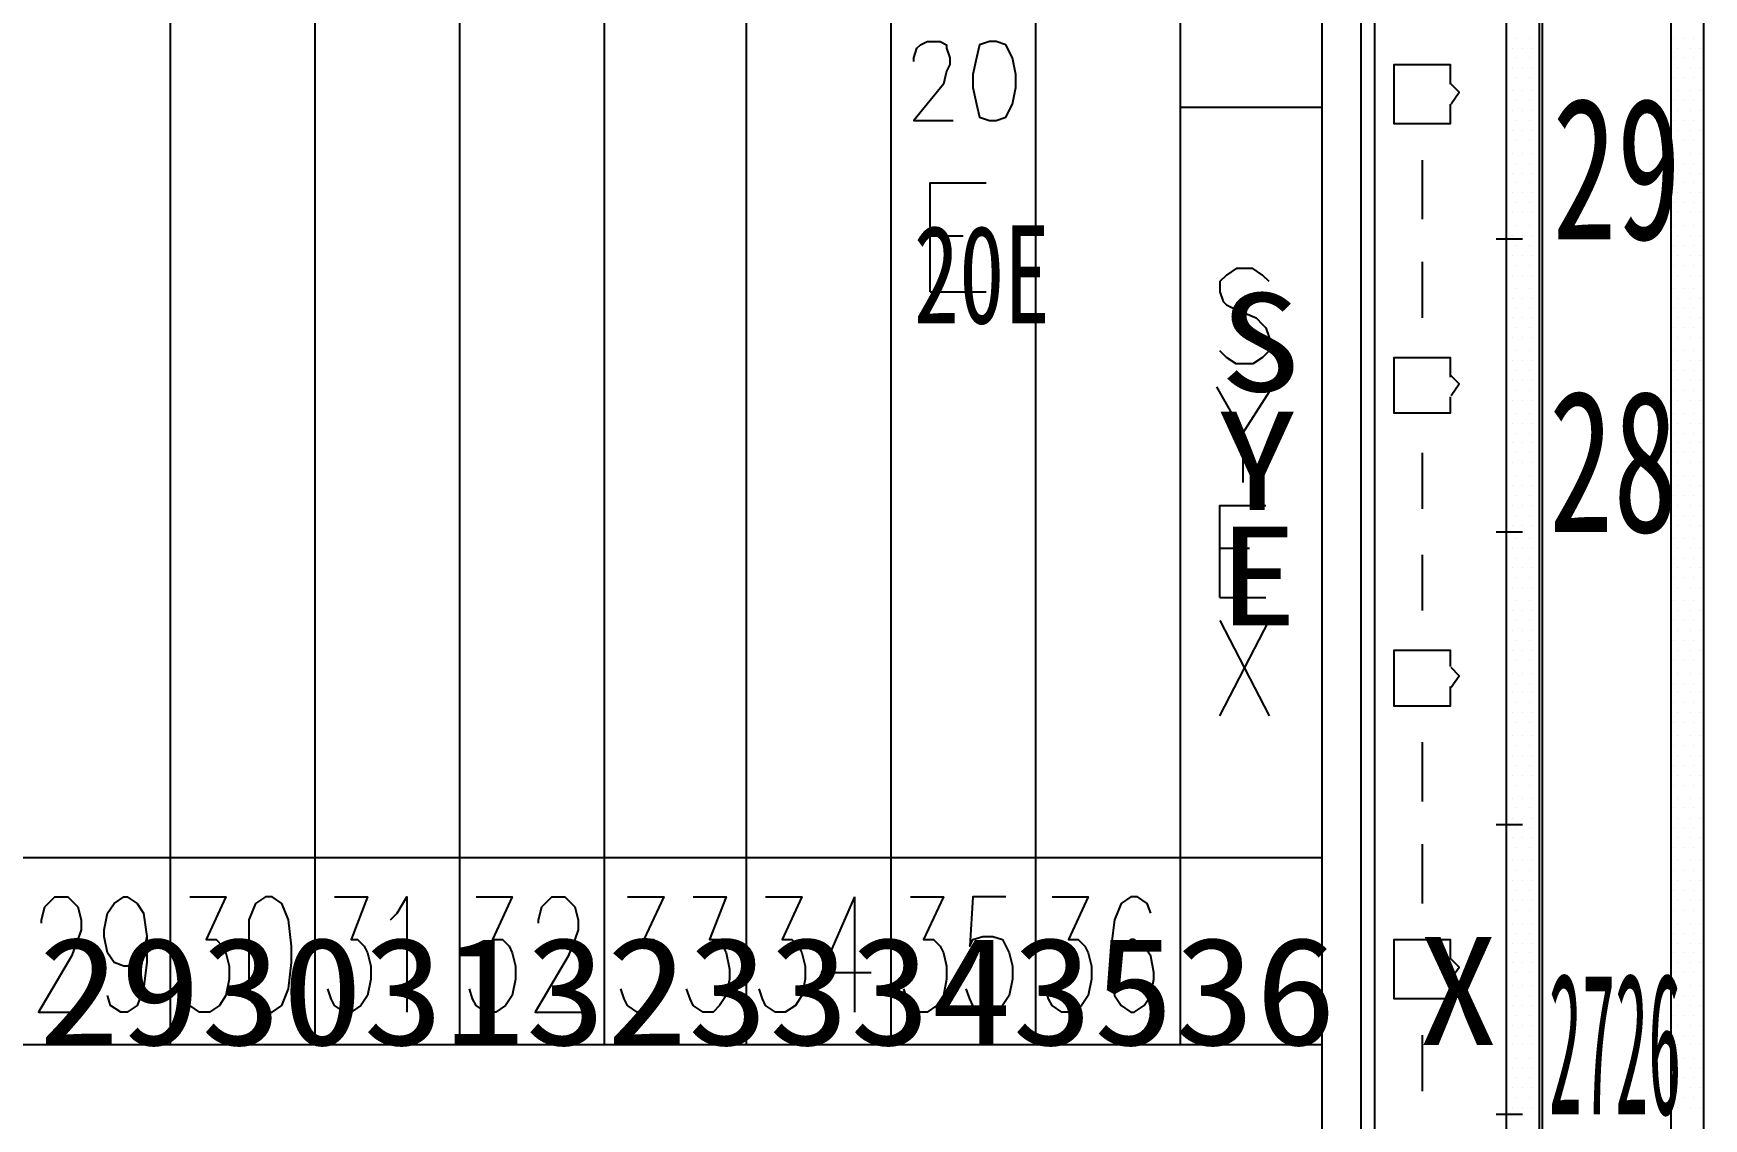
# Model space of a CAD drawing. Header units: metres. Extents: x 17 to 1264, y 17 to 859.
# Drawn here: x 269.5 to 342.6, y 471.5 to 519 of the extents above; entities that cross this region are included whole.
import ezdxf

# ---------------------------------------------------------------- set-up
doc = ezdxf.new("R2010")
doc.units = ezdxf.units.M
for name, color, linetype in [('LINES', 7, 'Continuous'), ('POLYLINES', 4, 'Continuous'), ('RECTS', 7, 'Continuous'), ('TEXTS', 3, 'Continuous')]:
    doc.layers.add(name, color=color, linetype=linetype)

msp = doc.modelspace()

# ---------------------------------------------------------------- linework, layer by layer
at = {"layer": 'LINES'}
for p, q in [((327.59, 152.64), (327.59, 755.14)), ((328.17, 650.59), (328.17, 433.58)), ((334.22, 518.4), (334.22, 518.4)), ((334.36, 518.83), (334.36, 518.83)), ((334.65, 518.4), (334.65, 518.4)), ((334.94, 518.83), (334.94, 518.83)), ((335.08, 518.4), (335.08, 518.4)), ((335.37, 518.83), (335.37, 518.83)), ((341.27, 518.83), (341.27, 518.83)), ((341.42, 518.4), (341.42, 518.4)), ((341.71, 518.83), (341.71, 518.83)), ((341.99, 518.4), (341.99, 518.4)), ((342.14, 518.83), (342.14, 518.83)), ((342.43, 518.4), (342.43, 518.4)), ((334.22, 517.54), (334.22, 517.54)), ((334.36, 517.97), (334.36, 517.97)), ((334.65, 517.54), (334.65, 517.54)), ((334.94, 517.97), (334.94, 517.97)), ((335.08, 517.54), (335.08, 517.54)), ((335.37, 517.97), (335.37, 517.97)), ((341.27, 517.97), (341.27, 517.97)), ((341.42, 517.54), (341.42, 517.54)), ((341.71, 517.97), (341.71, 517.97)), ((341.99, 517.54), (341.99, 517.54)), ((342.14, 517.97), (342.14, 517.97)), ((342.43, 517.54), (342.43, 517.54)), ((334.36, 517.1), (334.36, 517.1)), ((334.94, 517.1), (334.94, 517.1)), ((335.37, 517.1), (335.37, 517.1)), ((341.27, 517.1), (341.27, 517.1)), ((341.71, 517.1), (341.71, 517.1)), ((342.14, 517.1), (342.14, 517.1)), ((334.22, 516.53), (334.22, 516.53)), ((334.36, 516.1), (334.36, 516.1)), ((334.65, 516.53), (334.65, 516.53)), ((334.94, 516.1), (334.94, 516.1)), ((335.08, 516.53), (335.08, 516.53)), ((335.37, 516.1), (335.37, 516.1)), ((341.27, 516.1), (341.27, 516.1)), ((341.42, 516.53), (341.42, 516.53)), ((341.71, 516.1), (341.71, 516.1)), ((341.99, 516.53), (341.99, 516.53)), ((342.14, 516.1), (342.14, 516.1)), ((342.43, 516.53), (342.43, 516.53)), ((319.67, 515.81), (325.87, 515.81)), ((334.22, 515.66), (334.22, 515.66)), ((334.36, 515.23), (334.36, 515.23)), ((334.65, 515.66), (334.65, 515.66)), ((334.94, 515.23), (334.94, 515.23)), ((335.08, 515.66), (335.08, 515.66)), ((335.37, 515.23), (335.37, 515.23)), ((341.27, 515.23), (341.27, 515.23)), ((341.42, 515.66), (341.42, 515.66)), ((341.71, 515.23), (341.71, 515.23)), ((341.99, 515.66), (341.99, 515.66)), ((342.14, 515.23), (342.14, 515.23)), ((342.43, 515.66), (342.43, 515.66)), ((334.22, 514.8), (334.22, 514.8)), ((334.65, 514.8), (334.65, 514.8)), ((335.08, 514.8), (335.08, 514.8)), ((341.42, 514.8), (341.42, 514.8)), ((341.99, 514.8), (341.99, 514.8)), ((342.43, 514.8), (342.43, 514.8)), ((334.22, 513.79), (334.22, 513.79)), ((334.36, 514.37), (334.36, 514.37)), ((334.65, 513.79), (334.65, 513.79)), ((334.94, 514.37), (334.94, 514.37)), ((335.08, 513.79), (335.08, 513.79)), ((335.37, 514.37), (335.37, 514.37)), ((341.27, 514.37), (341.27, 514.37)), ((341.42, 513.79), (341.42, 513.79)), ((341.71, 514.37), (341.71, 514.37)), ((341.99, 513.79), (341.99, 513.79)), ((342.14, 514.37), (342.14, 514.37)), ((342.43, 513.79), (342.43, 513.79)), ((330.26, 513.5), (330.26, 510.91)), ((334.36, 513.36), (334.36, 513.36)), ((334.94, 513.36), (334.94, 513.36)), ((335.37, 513.36), (335.37, 513.36)), ((341.27, 513.36), (341.27, 513.36)), ((341.71, 513.36), (341.71, 513.36)), ((342.14, 513.36), (342.14, 513.36)), ((334.22, 512.93), (334.22, 512.93)), ((334.36, 512.5), (334.36, 512.5)), ((334.65, 512.93), (334.65, 512.93)), ((334.94, 512.5), (334.94, 512.5)), ((335.08, 512.93), (335.08, 512.93)), ((335.37, 512.5), (335.37, 512.5)), ((341.27, 512.5), (341.27, 512.5)), ((341.42, 512.93), (341.42, 512.93)), ((341.71, 512.5), (341.71, 512.5)), ((341.99, 512.93), (341.99, 512.93)), ((342.14, 512.5), (342.14, 512.5)), ((342.43, 512.93), (342.43, 512.93)), ((334.22, 512.06), (334.22, 512.06)), ((334.36, 511.63), (334.36, 511.63)), ((334.65, 512.06), (334.65, 512.06)), ((334.94, 511.63), (334.94, 511.63)), ((335.08, 512.06), (335.08, 512.06)), ((335.37, 511.63), (335.37, 511.63)), ((341.27, 511.63), (341.27, 511.63)), ((341.42, 512.06), (341.42, 512.06)), ((341.71, 511.63), (341.71, 511.63)), ((341.99, 512.06), (341.99, 512.06)), ((342.14, 511.63), (342.14, 511.63)), ((342.43, 512.06), (342.43, 512.06)), ((334.22, 511.2), (334.22, 511.2)), ((334.65, 511.2), (334.65, 511.2)), ((335.08, 511.2), (335.08, 511.2)), ((341.42, 511.2), (341.42, 511.2)), ((341.99, 511.2), (341.99, 511.2)), ((342.43, 511.2), (342.43, 511.2)), ((308.73, 510.19), (310.17, 510.19)), ((334.22, 510.19), (334.22, 510.19)), ((334.36, 510.62), (334.36, 510.62)), ((334.65, 510.19), (334.65, 510.19)), ((334.94, 510.62), (334.94, 510.62)), ((335.08, 510.19), (335.08, 510.19)), ((335.37, 510.62), (335.37, 510.62)), ((341.27, 510.62), (341.27, 510.62)), ((341.42, 510.19), (341.42, 510.19)), ((341.71, 510.62), (341.71, 510.62)), ((341.99, 510.19), (341.99, 510.19)), ((342.14, 510.62), (342.14, 510.62)), ((342.43, 510.19), (342.43, 510.19)), ((333.5, 510.05), (334.65, 510.05)), ((334.36, 509.76), (334.36, 509.76)), ((334.94, 509.76), (334.94, 509.76)), ((335.37, 509.76), (335.37, 509.76)), ((341.27, 509.76), (341.27, 509.76)), ((341.71, 509.76), (341.71, 509.76)), ((342.14, 509.76), (342.14, 509.76)), ((330.26, 509.04), (330.26, 506.59)), ((334.22, 509.33), (334.22, 509.33)), ((334.36, 508.9), (334.36, 508.9)), ((334.65, 509.33), (334.65, 509.33)), ((334.94, 508.9), (334.94, 508.9)), ((335.08, 509.33), (335.08, 509.33)), ((335.37, 508.9), (335.37, 508.9)), ((341.27, 508.9), (341.27, 508.9)), ((341.42, 509.33), (341.42, 509.33)), ((341.71, 508.9), (341.71, 508.9)), ((341.99, 509.33), (341.99, 509.33)), ((342.14, 508.9), (342.14, 508.9)), ((342.43, 509.33), (342.43, 509.33)), ((334.22, 508.46), (334.22, 508.46)), ((334.65, 508.46), (334.65, 508.46)), ((335.08, 508.46), (335.08, 508.46)), ((341.42, 508.46), (341.42, 508.46)), ((341.99, 508.46), (341.99, 508.46)), ((342.43, 508.46), (342.43, 508.46)), ((308.73, 507.74), (311.18, 507.74)), ((334.22, 507.46), (334.22, 507.46)), ((334.36, 507.89), (334.36, 507.89)), ((334.65, 507.46), (334.65, 507.46)), ((334.94, 507.89), (334.94, 507.89)), ((335.08, 507.46), (335.08, 507.46)), ((335.37, 507.89), (335.37, 507.89)), ((341.27, 507.89), (341.27, 507.89)), ((341.42, 507.46), (341.42, 507.46)), ((341.71, 507.89), (341.71, 507.89)), ((341.99, 507.46), (341.99, 507.46)), ((342.14, 507.89), (342.14, 507.89)), ((342.43, 507.46), (342.43, 507.46)), ((334.22, 506.59), (334.22, 506.59)), ((334.36, 507.02), (334.36, 507.02)), ((334.65, 506.59), (334.65, 506.59)), ((334.94, 507.02), (334.94, 507.02)), ((335.08, 506.59), (335.08, 506.59)), ((335.37, 507.02), (335.37, 507.02)), ((341.27, 507.02), (341.27, 507.02)), ((341.42, 506.59), (341.42, 506.59)), ((341.71, 507.02), (341.71, 507.02)), ((341.99, 506.59), (341.99, 506.59)), ((342.14, 507.02), (342.14, 507.02)), ((342.43, 506.59), (342.43, 506.59)), ((334.22, 505.73), (334.22, 505.73)), ((334.36, 506.16), (334.36, 506.16)), ((334.65, 505.73), (334.65, 505.73)), ((334.94, 506.16), (334.94, 506.16)), ((335.08, 505.73), (335.08, 505.73)), ((335.37, 506.16), (335.37, 506.16)), ((341.27, 506.16), (341.27, 506.16)), ((341.42, 505.73), (341.42, 505.73)), ((341.71, 506.16), (341.71, 506.16)), ((341.99, 505.73), (341.99, 505.73)), ((342.14, 506.16), (342.14, 506.16)), ((342.43, 505.73), (342.43, 505.73)), ((334.36, 505.15), (334.36, 505.15)), ((334.94, 505.15), (334.94, 505.15)), ((335.37, 505.15), (335.37, 505.15)), ((341.27, 505.15), (341.27, 505.15)), ((341.71, 505.15), (341.71, 505.15)), ((342.14, 505.15), (342.14, 505.15)), ((334.22, 504.72), (334.22, 504.72)), ((334.36, 504.29), (334.36, 504.29)), ((334.65, 504.72), (334.65, 504.72)), ((334.94, 504.29), (334.94, 504.29)), ((335.08, 504.72), (335.08, 504.72)), ((335.37, 504.29), (335.37, 504.29)), ((341.27, 504.29), (341.27, 504.29)), ((341.42, 504.72), (341.42, 504.72)), ((341.71, 504.29), (341.71, 504.29)), ((341.99, 504.72), (341.99, 504.72)), ((342.14, 504.29), (342.14, 504.29)), ((342.43, 504.72), (342.43, 504.72)), ((334.22, 503.86), (334.22, 503.86)), ((334.65, 503.86), (334.65, 503.86)), ((335.08, 503.86), (335.08, 503.86)), ((341.42, 503.86), (341.42, 503.86)), ((341.99, 503.86), (341.99, 503.86)), ((342.43, 503.86), (342.43, 503.86)), ((334.22, 502.99), (334.22, 502.99)), ((334.36, 503.42), (334.36, 503.42)), ((334.65, 502.99), (334.65, 502.99)), ((334.94, 503.42), (334.94, 503.42)), ((335.08, 502.99), (335.08, 502.99)), ((335.37, 503.42), (335.37, 503.42)), ((341.27, 503.42), (341.27, 503.42)), ((341.42, 502.99), (341.42, 502.99)), ((341.71, 503.42), (341.71, 503.42)), ((341.99, 502.99), (341.99, 502.99)), ((342.14, 503.42), (342.14, 503.42)), ((342.43, 502.99), (342.43, 502.99)), ((334.36, 502.42), (334.36, 502.42)), ((334.94, 502.42), (334.94, 502.42)), ((335.37, 502.42), (335.37, 502.42)), ((341.27, 502.42), (341.27, 502.42)), ((341.71, 502.42), (341.71, 502.42)), ((342.14, 502.42), (342.14, 502.42)), ((322.41, 501.55), (322.41, 499.39)), ((334.22, 501.98), (334.22, 501.98)), ((334.36, 501.55), (334.36, 501.55)), ((334.65, 501.98), (334.65, 501.98)), ((334.94, 501.55), (334.94, 501.55)), ((335.08, 501.98), (335.08, 501.98)), ((335.37, 501.55), (335.37, 501.55)), ((341.27, 501.55), (341.27, 501.55)), ((341.42, 501.98), (341.42, 501.98)), ((341.71, 501.55), (341.71, 501.55)), ((341.99, 501.98), (341.99, 501.98)), ((342.14, 501.55), (342.14, 501.55)), ((342.43, 501.98), (342.43, 501.98)), ((330.26, 500.69), (330.26, 498.24)), ((334.22, 501.12), (334.22, 501.12)), ((334.36, 500.69), (334.36, 500.69)), ((334.65, 501.12), (334.65, 501.12)), ((334.94, 500.69), (334.94, 500.69)), ((335.08, 501.12), (335.08, 501.12)), ((335.37, 500.69), (335.37, 500.69)), ((341.27, 500.69), (341.27, 500.69)), ((341.42, 501.12), (341.42, 501.12)), ((341.71, 500.69), (341.71, 500.69)), ((341.99, 501.12), (341.99, 501.12)), ((342.14, 500.69), (342.14, 500.69)), ((342.43, 501.12), (342.43, 501.12)), ((334.22, 500.26), (334.22, 500.26)), ((334.65, 500.26), (334.65, 500.26)), ((335.08, 500.26), (335.08, 500.26)), ((341.42, 500.26), (341.42, 500.26)), ((341.99, 500.26), (341.99, 500.26)), ((342.43, 500.26), (342.43, 500.26)), ((334.22, 499.25), (334.22, 499.25)), ((334.36, 499.68), (334.36, 499.68)), ((334.65, 499.25), (334.65, 499.25)), ((334.94, 499.68), (334.94, 499.68)), ((335.08, 499.25), (335.08, 499.25)), ((335.37, 499.68), (335.37, 499.68)), ((341.27, 499.68), (341.27, 499.68)), ((341.42, 499.25), (341.42, 499.25)), ((341.71, 499.68), (341.71, 499.68)), ((341.99, 499.25), (341.99, 499.25)), ((342.14, 499.68), (342.14, 499.68)), ((342.43, 499.25), (342.43, 499.25)), ((334.36, 498.82), (334.36, 498.82)), ((334.94, 498.82), (334.94, 498.82)), ((335.37, 498.82), (335.37, 498.82)), ((341.27, 498.82), (341.27, 498.82)), ((341.71, 498.82), (341.71, 498.82)), ((342.14, 498.82), (342.14, 498.82)), ((334.22, 498.38), (334.22, 498.38)), ((334.36, 497.95), (334.36, 497.95)), ((334.65, 498.38), (334.65, 498.38)), ((334.94, 497.95), (334.94, 497.95)), ((335.08, 498.38), (335.08, 498.38)), ((335.37, 497.95), (335.37, 497.95)), ((341.27, 497.95), (341.27, 497.95)), ((341.42, 498.38), (341.42, 498.38)), ((341.71, 497.95), (341.71, 497.95)), ((341.99, 498.38), (341.99, 498.38)), ((342.14, 497.95), (342.14, 497.95)), ((342.43, 498.38), (342.43, 498.38)), ((333.5, 497.23), (334.65, 497.23)), ((334.22, 497.52), (334.22, 497.52)), ((334.65, 497.52), (334.65, 497.52)), ((335.08, 497.52), (335.08, 497.52)), ((341.42, 497.52), (341.42, 497.52)), ((341.99, 497.52), (341.99, 497.52)), ((342.43, 497.52), (342.43, 497.52)), ((321.4, 496.51), (322.7, 496.51)), ((330.26, 496.22), (330.26, 493.78)), ((334.22, 496.51), (334.22, 496.51)), ((334.36, 496.94), (334.36, 496.94)), ((334.65, 496.51), (334.65, 496.51)), ((334.94, 496.94), (334.94, 496.94)), ((335.08, 496.51), (335.08, 496.51)), ((335.37, 496.94), (335.37, 496.94)), ((341.27, 496.94), (341.27, 496.94)), ((341.42, 496.51), (341.42, 496.51)), ((341.71, 496.94), (341.71, 496.94)), ((341.99, 496.51), (341.99, 496.51)), ((342.14, 496.94), (342.14, 496.94)), ((342.43, 496.51), (342.43, 496.51)), ((334.22, 495.65), (334.22, 495.65)), ((334.36, 496.08), (334.36, 496.08)), ((334.65, 495.65), (334.65, 495.65)), ((334.94, 496.08), (334.94, 496.08)), ((335.08, 495.65), (335.08, 495.65)), ((335.37, 496.08), (335.37, 496.08)), ((341.27, 496.08), (341.27, 496.08)), ((341.42, 495.65), (341.42, 495.65)), ((341.71, 496.08), (341.71, 496.08)), ((341.99, 495.65), (341.99, 495.65)), ((342.14, 496.08), (342.14, 496.08)), ((342.43, 495.65), (342.43, 495.65)), ((334.22, 494.78), (334.22, 494.78)), ((334.36, 495.22), (334.36, 495.22)), ((334.65, 494.78), (334.65, 494.78)), ((334.94, 495.22), (334.94, 495.22)), ((335.08, 494.78), (335.08, 494.78)), ((335.37, 495.22), (335.37, 495.22)), ((341.27, 495.22), (341.27, 495.22)), ((341.42, 494.78), (341.42, 494.78)), ((341.71, 495.22), (341.71, 495.22)), ((341.99, 494.78), (341.99, 494.78)), ((342.14, 495.22), (342.14, 495.22)), ((342.43, 494.78), (342.43, 494.78)), ((321.4, 494.35), (323.42, 494.35)), ((334.36, 494.21), (334.36, 494.21)), ((334.94, 494.21), (334.94, 494.21)), ((335.37, 494.21), (335.37, 494.21)), ((341.27, 494.21), (341.27, 494.21)), ((341.71, 494.21), (341.71, 494.21)), ((342.14, 494.21), (342.14, 494.21)), ((321.4, 489.17), (323.56, 493.34)), ((321.4, 493.34), (323.56, 489.17)), ((334.22, 493.78), (334.22, 493.78)), ((334.36, 493.34), (334.36, 493.34)), ((334.65, 493.78), (334.65, 493.78)), ((334.94, 493.34), (334.94, 493.34)), ((335.08, 493.78), (335.08, 493.78)), ((335.37, 493.34), (335.37, 493.34)), ((341.27, 493.34), (341.27, 493.34)), ((341.42, 493.78), (341.42, 493.78)), ((341.71, 493.34), (341.71, 493.34)), ((341.99, 493.78), (341.99, 493.78)), ((342.14, 493.34), (342.14, 493.34)), ((342.43, 493.78), (342.43, 493.78)), ((334.22, 492.91), (334.22, 492.91)), ((334.65, 492.91), (334.65, 492.91)), ((335.08, 492.91), (335.08, 492.91)), ((341.42, 492.91), (341.42, 492.91)), ((341.99, 492.91), (341.99, 492.91)), ((342.43, 492.91), (342.43, 492.91)), ((334.22, 492.05), (334.22, 492.05)), ((334.36, 492.48), (334.36, 492.48)), ((334.65, 492.05), (334.65, 492.05)), ((334.94, 492.48), (334.94, 492.48)), ((335.08, 492.05), (335.08, 492.05)), ((335.37, 492.48), (335.37, 492.48)), ((341.27, 492.48), (341.27, 492.48)), ((341.42, 492.05), (341.42, 492.05)), ((341.71, 492.48), (341.71, 492.48)), ((341.99, 492.05), (341.99, 492.05)), ((342.14, 492.48), (342.14, 492.48)), ((342.43, 492.05), (342.43, 492.05)), ((334.36, 491.62), (334.36, 491.62)), ((334.94, 491.62), (334.94, 491.62)), ((335.37, 491.62), (335.37, 491.62)), ((341.27, 491.62), (341.27, 491.62)), ((341.71, 491.62), (341.71, 491.62)), ((342.14, 491.62), (342.14, 491.62)), ((334.22, 491.04), (334.22, 491.04)), ((334.36, 490.61), (334.36, 490.61)), ((334.65, 491.04), (334.65, 491.04)), ((334.94, 490.61), (334.94, 490.61)), ((335.08, 491.04), (335.08, 491.04)), ((335.37, 490.61), (335.37, 490.61)), ((341.27, 490.61), (341.27, 490.61)), ((341.42, 491.04), (341.42, 491.04)), ((341.71, 490.61), (341.71, 490.61)), ((341.99, 491.04), (341.99, 491.04)), ((342.14, 490.61), (342.14, 490.61)), ((342.43, 491.04), (342.43, 491.04)), ((334.22, 490.18), (334.22, 490.18)), ((334.36, 489.74), (334.36, 489.74)), ((334.65, 490.18), (334.65, 490.18)), ((334.94, 489.74), (334.94, 489.74)), ((335.08, 490.18), (335.08, 490.18)), ((335.37, 489.74), (335.37, 489.74)), ((341.27, 489.74), (341.27, 489.74)), ((341.42, 490.18), (341.42, 490.18)), ((341.71, 489.74), (341.71, 489.74)), ((341.99, 490.18), (341.99, 490.18)), ((342.14, 489.74), (342.14, 489.74)), ((342.43, 490.18), (342.43, 490.18)), ((334.22, 489.31), (334.22, 489.31)), ((334.65, 489.31), (334.65, 489.31)), ((335.08, 489.31), (335.08, 489.31)), ((341.42, 489.31), (341.42, 489.31)), ((341.99, 489.31), (341.99, 489.31)), ((342.43, 489.31), (342.43, 489.31)), ((334.22, 488.3), (334.22, 488.3)), ((334.36, 488.88), (334.36, 488.88)), ((334.65, 488.3), (334.65, 488.3)), ((334.94, 488.88), (334.94, 488.88)), ((335.08, 488.3), (335.08, 488.3)), ((335.37, 488.88), (335.37, 488.88)), ((341.27, 488.88), (341.27, 488.88)), ((341.42, 488.3), (341.42, 488.3)), ((341.71, 488.88), (341.71, 488.88)), ((341.99, 488.3), (341.99, 488.3)), ((342.14, 488.88), (342.14, 488.88)), ((342.43, 488.3), (342.43, 488.3)), ((330.26, 488.02), (330.26, 485.42)), ((334.36, 487.87), (334.36, 487.87)), ((334.94, 487.87), (334.94, 487.87)), ((335.37, 487.87), (335.37, 487.87)), ((341.27, 487.87), (341.27, 487.87)), ((341.71, 487.87), (341.71, 487.87)), ((342.14, 487.87), (342.14, 487.87)), ((334.22, 487.44), (334.22, 487.44)), ((334.36, 487.01), (334.36, 487.01)), ((334.65, 487.44), (334.65, 487.44)), ((334.94, 487.01), (334.94, 487.01)), ((335.08, 487.44), (335.08, 487.44)), ((335.37, 487.01), (335.37, 487.01)), ((341.27, 487.01), (341.27, 487.01)), ((341.42, 487.44), (341.42, 487.44)), ((341.71, 487.01), (341.71, 487.01)), ((341.99, 487.44), (341.99, 487.44)), ((342.14, 487.01), (342.14, 487.01)), ((342.43, 487.44), (342.43, 487.44)), ((334.22, 486.58), (334.22, 486.58)), ((334.36, 486.14), (334.36, 486.14)), ((334.65, 486.58), (334.65, 486.58)), ((334.94, 486.14), (334.94, 486.14)), ((335.08, 486.58), (335.08, 486.58)), ((335.37, 486.14), (335.37, 486.14)), ((341.27, 486.14), (341.27, 486.14)), ((341.42, 486.58), (341.42, 486.58)), ((341.71, 486.14), (341.71, 486.14)), ((341.99, 486.58), (341.99, 486.58)), ((342.14, 486.14), (342.14, 486.14)), ((342.43, 486.58), (342.43, 486.58)), ((334.22, 485.57), (334.22, 485.57)), ((334.65, 485.57), (334.65, 485.57)), ((335.08, 485.57), (335.08, 485.57)), ((341.42, 485.57), (341.42, 485.57)), ((341.99, 485.57), (341.99, 485.57)), ((342.43, 485.57), (342.43, 485.57)), ((334.22, 484.7), (334.22, 484.7)), ((334.36, 485.14), (334.36, 485.14)), ((334.65, 484.7), (334.65, 484.7)), ((334.94, 485.14), (334.94, 485.14)), ((335.08, 484.7), (335.08, 484.7)), ((335.37, 485.14), (335.37, 485.14)), ((341.27, 485.14), (341.27, 485.14)), ((341.42, 484.7), (341.42, 484.7)), ((341.71, 485.14), (341.71, 485.14)), ((341.99, 484.7), (341.99, 484.7)), ((342.14, 485.14), (342.14, 485.14)), ((342.43, 484.7), (342.43, 484.7)), ((333.5, 484.42), (334.65, 484.42)), ((334.22, 483.84), (334.22, 483.84)), ((334.36, 484.27), (334.36, 484.27)), ((334.65, 483.84), (334.65, 483.84)), ((334.94, 484.27), (334.94, 484.27)), ((335.08, 483.84), (335.08, 483.84)), ((335.37, 484.27), (335.37, 484.27)), ((341.27, 484.27), (341.27, 484.27)), ((341.42, 483.84), (341.42, 483.84)), ((341.71, 484.27), (341.71, 484.27)), ((341.99, 483.84), (341.99, 483.84)), ((342.14, 484.27), (342.14, 484.27)), ((342.43, 483.84), (342.43, 483.84)), ((330.26, 483.55), (330.26, 480.96)), ((334.36, 483.41), (334.36, 483.41)), ((334.94, 483.41), (334.94, 483.41)), ((335.37, 483.41), (335.37, 483.41)), ((341.27, 483.41), (341.27, 483.41)), ((341.71, 483.41), (341.71, 483.41)), ((342.14, 483.41), (342.14, 483.41)), ((187.34, 482.98), (325.87, 482.98)), ((334.22, 482.83), (334.22, 482.83)), ((334.36, 482.4), (334.36, 482.4)), ((334.65, 482.83), (334.65, 482.83)), ((334.94, 482.4), (334.94, 482.4)), ((335.08, 482.83), (335.08, 482.83)), ((335.37, 482.4), (335.37, 482.4)), ((341.27, 482.4), (341.27, 482.4)), ((341.42, 482.83), (341.42, 482.83)), ((341.71, 482.4), (341.71, 482.4)), ((341.99, 482.83), (341.99, 482.83)), ((342.14, 482.4), (342.14, 482.4)), ((342.43, 482.83), (342.43, 482.83)), ((334.22, 481.97), (334.22, 481.97)), ((334.65, 481.97), (334.65, 481.97)), ((335.08, 481.97), (335.08, 481.97)), ((341.42, 481.97), (341.42, 481.97)), ((341.99, 481.97), (341.99, 481.97)), ((342.43, 481.97), (342.43, 481.97)), ((305.42, 481.25), (305.42, 476.21)), ((334.22, 481.1), (334.22, 481.1)), ((334.36, 481.54), (334.36, 481.54)), ((334.65, 481.1), (334.65, 481.1)), ((334.94, 481.54), (334.94, 481.54)), ((335.08, 481.1), (335.08, 481.1)), ((335.37, 481.54), (335.37, 481.54)), ((341.27, 481.54), (341.27, 481.54)), ((341.42, 481.1), (341.42, 481.1)), ((341.71, 481.54), (341.71, 481.54)), ((341.99, 481.1), (341.99, 481.1)), ((342.14, 481.54), (342.14, 481.54)), ((342.43, 481.1), (342.43, 481.1)), ((334.36, 480.67), (334.36, 480.67)), ((334.94, 480.67), (334.94, 480.67)), ((335.37, 480.67), (335.37, 480.67)), ((341.27, 480.67), (341.27, 480.67)), ((341.71, 480.67), (341.71, 480.67)), ((342.14, 480.67), (342.14, 480.67)), ((334.22, 480.1), (334.22, 480.1)), ((334.36, 479.66), (334.36, 479.66)), ((334.65, 480.1), (334.65, 480.1)), ((334.94, 479.66), (334.94, 479.66)), ((335.08, 480.1), (335.08, 480.1)), ((335.37, 479.66), (335.37, 479.66)), ((341.27, 479.66), (341.27, 479.66)), ((341.42, 480.1), (341.42, 480.1)), ((341.71, 479.66), (341.71, 479.66)), ((341.99, 480.1), (341.99, 480.1)), ((342.14, 479.66), (342.14, 479.66)), ((342.43, 480.1), (342.43, 480.1)), ((334.22, 479.23), (334.22, 479.23)), ((334.36, 478.8), (334.36, 478.8)), ((334.65, 479.23), (334.65, 479.23)), ((334.94, 478.8), (334.94, 478.8)), ((335.08, 479.23), (335.08, 479.23)), ((335.37, 478.8), (335.37, 478.8)), ((341.27, 478.8), (341.27, 478.8)), ((341.42, 479.23), (341.42, 479.23)), ((341.71, 478.8), (341.71, 478.8)), ((341.99, 479.23), (341.99, 479.23)), ((342.14, 478.8), (342.14, 478.8)), ((342.43, 479.23), (342.43, 479.23)), ((334.22, 478.37), (334.22, 478.37)), ((334.65, 478.37), (334.65, 478.37)), ((335.08, 478.37), (335.08, 478.37)), ((341.42, 478.37), (341.42, 478.37)), ((341.99, 478.37), (341.99, 478.37)), ((342.43, 478.37), (342.43, 478.37)), ((334.22, 477.36), (334.22, 477.36)), ((334.36, 477.94), (334.36, 477.94)), ((334.65, 477.36), (334.65, 477.36)), ((334.94, 477.94), (334.94, 477.94)), ((335.08, 477.36), (335.08, 477.36)), ((335.37, 477.94), (335.37, 477.94)), ((341.27, 477.94), (341.27, 477.94)), ((341.42, 477.36), (341.42, 477.36)), ((341.71, 477.94), (341.71, 477.94)), ((341.99, 477.36), (341.99, 477.36)), ((342.14, 477.94), (342.14, 477.94)), ((342.43, 477.36), (342.43, 477.36)), ((334.22, 476.5), (334.22, 476.5)), ((334.36, 476.93), (334.36, 476.93)), ((334.65, 476.5), (334.65, 476.5)), ((334.94, 476.93), (334.94, 476.93)), ((335.08, 476.5), (335.08, 476.5)), ((335.37, 476.93), (335.37, 476.93)), ((341.27, 476.93), (341.27, 476.93)), ((341.42, 476.5), (341.42, 476.5)), ((341.71, 476.93), (341.71, 476.93)), ((341.99, 476.5), (341.99, 476.5)), ((342.14, 476.93), (342.14, 476.93)), ((342.43, 476.5), (342.43, 476.5)), ((334.36, 476.06), (334.36, 476.06)), ((334.94, 476.06), (334.94, 476.06)), ((335.37, 476.06), (335.37, 476.06)), ((341.27, 476.06), (341.27, 476.06)), ((341.71, 476.06), (341.71, 476.06)), ((342.14, 476.06), (342.14, 476.06)), ((330.26, 475.2), (330.26, 472.75)), ((334.22, 475.63), (334.22, 475.63)), ((334.36, 475.2), (334.36, 475.2)), ((334.65, 475.63), (334.65, 475.63)), ((334.94, 475.2), (334.94, 475.2)), ((335.08, 475.63), (335.08, 475.63)), ((335.37, 475.2), (335.37, 475.2)), ((341.27, 475.2), (341.27, 475.2)), ((341.42, 475.63), (341.42, 475.63)), ((341.71, 475.2), (341.71, 475.2)), ((341.99, 475.63), (341.99, 475.63)), ((342.14, 475.2), (342.14, 475.2)), ((342.43, 475.63), (342.43, 475.63)), ((325.87, 474.77), (187.34, 474.77)), ((334.22, 474.77), (334.22, 474.77)), ((334.65, 474.77), (334.65, 474.77)), ((335.08, 474.77), (335.08, 474.77)), ((341.42, 474.77), (341.42, 474.77)), ((341.99, 474.77), (341.99, 474.77)), ((342.43, 474.77), (342.43, 474.77)), ((334.22, 473.76), (334.22, 473.76)), ((334.36, 474.19), (334.36, 474.19)), ((334.65, 473.76), (334.65, 473.76)), ((334.94, 474.19), (334.94, 474.19)), ((335.08, 473.76), (335.08, 473.76)), ((335.37, 474.19), (335.37, 474.19)), ((341.27, 474.19), (341.27, 474.19)), ((341.42, 473.76), (341.42, 473.76)), ((341.71, 474.19), (341.71, 474.19)), ((341.99, 473.76), (341.99, 473.76)), ((342.14, 474.19), (342.14, 474.19)), ((342.43, 473.76), (342.43, 473.76)), ((334.22, 472.9), (334.22, 472.9)), ((334.36, 473.33), (334.36, 473.33)), ((334.65, 472.9), (334.65, 472.9)), ((334.94, 473.33), (334.94, 473.33)), ((335.08, 472.9), (335.08, 472.9)), ((335.37, 473.33), (335.37, 473.33)), ((341.27, 473.33), (341.27, 473.33)), ((341.42, 472.9), (341.42, 472.9)), ((341.71, 473.33), (341.71, 473.33)), ((341.99, 472.9), (341.99, 472.9)), ((342.14, 473.33), (342.14, 473.33)), ((342.43, 472.9), (342.43, 472.9)), ((334.36, 472.46), (334.36, 472.46)), ((334.94, 472.46), (334.94, 472.46)), ((335.37, 472.46), (335.37, 472.46)), ((341.27, 472.46), (341.27, 472.46)), ((341.71, 472.46), (341.71, 472.46)), ((342.14, 472.46), (342.14, 472.46)), ((333.5, 471.74), (334.65, 471.74)), ((334.22, 472.03), (334.22, 472.03)), ((334.65, 472.03), (334.65, 472.03)), ((335.08, 472.03), (335.08, 472.03)), ((341.42, 472.03), (341.42, 472.03)), ((341.99, 472.03), (341.99, 472.03)), ((342.43, 472.03), (342.43, 472.03))]:
    msp.add_line(p, q, dxfattribs=at)
at = {"layer": 'POLYLINES'}
for points in [[(335.51, 756.72), (335.51, 611.42), (335.51, 152.64)], [(335.51, 756.72), (335.51, 611.42), (335.51, 152.64)], [(335.51, 756.72), (335.51, 611.42), (335.51, 152.64)], [(335.51, 756.72), (335.51, 611.42), (335.51, 152.64)], [(328.17, 737.57), (328.17, 596.88), (328.17, 152.64)], [(187.19, 650.59), (325.87, 650.59), (325.87, 433.58), (187.34, 433.58), (187.19, 650.59)], [(308.01, 517.82), (308.01, 517.97), (308.15, 518.4), (308.3, 518.54), (308.59, 518.69), (309.16, 518.69), (309.45, 518.54), (309.45, 518.4), (309.59, 517.97), (309.59, 517.68), (309.45, 517.39), (309.31, 516.82), (308.01, 515.23), (309.74, 515.23)], [(311.32, 518.69), (310.89, 518.54), (310.75, 517.97), (310.6, 517.25), (310.6, 516.67), (310.75, 515.95), (310.89, 515.38), (311.32, 515.23), (311.61, 515.23), (312.04, 515.38), (312.33, 515.95), (312.47, 516.67), (312.47, 517.25), (312.33, 517.97), (312.04, 518.54), (311.61, 518.69), (311.32, 518.69)], [(331.48, 515.95), (331.48, 515.09), (329.03, 515.09), (329.03, 517.68), (331.48, 517.68), (331.48, 516.82)], [(331.52, 515.96), (331.87, 516.47), (331.52, 516.82)], [(308.73, 507.74), (308.73, 512.5), (311.18, 512.5)], [(323.56, 508.18), (323.27, 508.46), (322.84, 508.75), (322.12, 508.75), (321.69, 508.46), (321.4, 508.18), (321.4, 507.74), (321.55, 507.31), (321.69, 507.17), (321.98, 507.02), (322.99, 506.59), (323.27, 506.3), (323.42, 506.16), (323.56, 505.73), (323.56, 505.15), (323.27, 504.86), (322.84, 504.58), (322.12, 504.58), (321.69, 504.86), (321.4, 505.15)], [(331.48, 503.14), (331.48, 502.42), (329.03, 502.42), (329.03, 504.86), (331.48, 504.86), (331.48, 504)], [(321.26, 503.57), (322.41, 501.55), (323.71, 503.57)], [(331.52, 503.2), (331.87, 503.7), (331.52, 504.06)], [(321.4, 494.35), (321.4, 498.38), (323.42, 498.38)], [(331.48, 490.46), (331.48, 489.6), (329.03, 489.6), (329.03, 492.05), (331.48, 492.05), (331.48, 491.33)], [(331.52, 490.43), (331.87, 490.93), (331.52, 491.29)], [(269.85, 480.1), (269.85, 480.24), (269.99, 480.82), (270.14, 480.96), (270.43, 481.25), (271, 481.25), (271.29, 480.96), (271.43, 480.82), (271.58, 480.24), (271.58, 479.81), (271.43, 479.38), (271.15, 478.66), (269.71, 476.21), (271.72, 476.21)], [(274.46, 479.52), (274.31, 478.8), (274.03, 478.37), (273.59, 478.22), (273.45, 478.22), (273.02, 478.37), (272.73, 478.8), (272.59, 479.52), (272.59, 479.81), (272.73, 480.53), (273.02, 480.96), (273.45, 481.25), (273.59, 481.25), (274.03, 480.96), (274.31, 480.53), (274.46, 479.52), (274.46, 478.37), (274.31, 477.22), (274.03, 476.5), (273.59, 476.21), (273.31, 476.21), (272.87, 476.5), (272.73, 476.93)], [(276.33, 481.25), (277.91, 481.25), (277.05, 479.38), (277.48, 479.38), (277.77, 479.09), (277.91, 478.8), (278.06, 478.22), (278.06, 477.65), (277.91, 476.93), (277.63, 476.5), (277.19, 476.21), (276.76, 476.21), (276.33, 476.5), (276.19, 476.78), (276.04, 477.22)], [(279.64, 481.25), (279.21, 480.96), (278.92, 480.24), (278.92, 479.09), (278.92, 478.37), (278.92, 477.22), (279.21, 476.5), (279.64, 476.21), (279.93, 476.21), (280.36, 476.5), (280.65, 477.22), (280.79, 478.37), (280.79, 479.09), (280.65, 480.24), (280.36, 480.96), (279.93, 481.25), (279.64, 481.25)], [(282.67, 481.25), (284.11, 481.25), (283.39, 479.38), (283.67, 479.38), (283.96, 479.09), (284.11, 478.8), (284.25, 478.22), (284.25, 477.65), (284.11, 476.93), (283.82, 476.5), (283.39, 476.21), (283.1, 476.21), (282.67, 476.5), (282.52, 476.78), (282.38, 477.22)], [(285.11, 480.24), (285.4, 480.53), (285.83, 481.25), (285.83, 476.21)], [(288.86, 481.25), (290.44, 481.25), (289.58, 479.38), (290.01, 479.38), (290.3, 479.09), (290.44, 478.8), (290.59, 478.22), (290.59, 477.65), (290.44, 476.93), (290.15, 476.5), (289.72, 476.21), (289.29, 476.21), (288.86, 476.5), (288.71, 476.78), (288.57, 477.22)], [(291.59, 480.1), (291.59, 480.24), (291.74, 480.82), (291.88, 480.96), (292.17, 481.25), (292.75, 481.25), (293.03, 480.96), (293.18, 480.82), (293.32, 480.24), (293.32, 479.81), (293.18, 479.38), (292.89, 478.66), (291.45, 476.21), (293.47, 476.21)], [(295.48, 481.25), (297.07, 481.25), (296.2, 479.38), (296.63, 479.38), (296.92, 479.09), (297.07, 478.8), (297.21, 478.08), (297.21, 477.65), (297.07, 476.93), (296.78, 476.5), (296.35, 476.21), (295.91, 476.21), (295.48, 476.5), (295.34, 476.78), (295.19, 477.22)], [(298.36, 481.25), (299.8, 481.25), (299.08, 479.38), (299.51, 479.38), (299.66, 479.09), (299.8, 478.8), (299.95, 478.08), (299.95, 477.65), (299.8, 476.93), (299.51, 476.5), (299.23, 476.21), (298.79, 476.21), (298.36, 476.5), (298.22, 476.78), (298.07, 477.22)], [(301.53, 481.25), (303.11, 481.25), (302.25, 479.38), (302.68, 479.38), (302.97, 479.09), (303.11, 478.8), (303.26, 478.22), (303.26, 477.65), (303.11, 476.93), (302.83, 476.5), (302.39, 476.21), (301.96, 476.21), (301.53, 476.5), (301.39, 476.78), (301.24, 477.22)], [(305.42, 481.25), (303.98, 477.94), (306.14, 477.94)], [(307.87, 481.25), (309.31, 481.25), (308.44, 479.38), (308.87, 479.38), (309.16, 479.09), (309.31, 478.8), (309.45, 478.22), (309.45, 477.65), (309.31, 476.93), (309.02, 476.5), (308.59, 476.21), (308.15, 476.21), (307.87, 476.5), (307.72, 476.78), (307.58, 477.22)], [(312.04, 481.25), (310.6, 481.25), (310.46, 479.09), (310.6, 479.38), (311.03, 479.52), (311.47, 479.52), (311.9, 479.38), (312.19, 478.8), (312.33, 478.22), (312.33, 477.65), (312.19, 476.93), (311.9, 476.5), (311.47, 476.21), (311.03, 476.21), (310.6, 476.5), (310.46, 476.78), (310.31, 477.22)], [(314.06, 481.25), (315.64, 481.25), (314.78, 479.38), (315.21, 479.38), (315.5, 479.09), (315.64, 478.8), (315.79, 478.22), (315.79, 477.65), (315.64, 476.93), (315.35, 476.5), (314.92, 476.21), (314.49, 476.21), (314.06, 476.5), (313.91, 476.78), (313.77, 477.22)], [(318.38, 480.53), (318.23, 480.96), (317.8, 481.25), (317.51, 481.25), (317.08, 480.96), (316.79, 480.24), (316.65, 479.09), (316.65, 477.94), (316.79, 476.93), (317.08, 476.5), (317.51, 476.21), (317.66, 476.21), (318.09, 476.5), (318.38, 476.93), (318.52, 477.65), (318.52, 477.94), (318.38, 478.66), (318.09, 479.09), (317.66, 479.38), (317.51, 479.38), (317.08, 479.09), (316.79, 478.66), (316.65, 477.94)], [(331.48, 477.65), (331.48, 476.78), (329.03, 476.78), (329.03, 479.38), (331.48, 479.38), (331.48, 478.51)], [(331.52, 477.67), (331.87, 478.17), (331.52, 478.53)]]:
    msp.add_lwpolyline(points, dxfattribs=at)
at = {"layer": 'RECTS'}
for points in [[(170.49, 771.12), (342.57, 771.12), (342.57, 139.97), (170.49, 139.97)], [(171.93, 769.68), (341.13, 769.68), (341.13, 141.41), (171.93, 141.41)], [(177.69, 756.72), (335.37, 756.72), (335.37, 151.2), (177.69, 151.2)], [(179.13, 755.14), (333.93, 755.14), (333.93, 152.64), (179.13, 152.64)], [(269.27, 613.3), (275.47, 613.3), (275.47, 474.77), (269.27, 474.77)], [(275.47, 613.3), (281.8, 613.3), (281.8, 474.77), (275.47, 474.77)], [(281.8, 613.3), (288.14, 613.3), (288.14, 474.77), (281.8, 474.77)], [(288.14, 613.3), (294.47, 613.3), (294.47, 474.77), (288.14, 474.77)], [(294.47, 613.3), (300.67, 613.3), (300.67, 474.77), (294.47, 474.77)], [(294.47, 613.3), (300.67, 613.3), (300.67, 474.77), (294.47, 474.77)], [(300.67, 613.3), (307, 613.3), (307, 474.77), (300.67, 474.77)], [(307, 613.3), (313.34, 613.3), (313.34, 474.77), (307, 474.77)], [(313.34, 613.3), (319.67, 613.3), (319.67, 474.77), (313.34, 474.77)], [(319.67, 613.3), (325.87, 613.3), (325.87, 474.77), (319.67, 474.77)]]:
    msp.add_lwpolyline(points, dxfattribs=at)

# ---------------------------------------------------------------- texts
at = {"layer": 'TEXTS'}
for s, height, width, p in [('29', 6.21, 0.666667, (335.95, 510.03)), ('20E', 4.3, 0.678106, (308.01, 506.35)), ('S', 4.31, 1.211985, (321.4, 503.37)), ('28', 6.21, 0.666667, (335.8, 497.22)), ('Y', 4.31, 1.211985, (321.26, 498.18)), ('E', 4.31, 1.151386, (321.4, 493.14)), ('2930313233343536 X', 4.74, 1.100938, (269.71, 474.76)), ('2726', 6.21, 0.342998, (335.8, 471.73))]:
    msp.add_text(s, height=height, dxfattribs=dict(at, width=width)).set_placement(p)

doc.saveas('drawing.dxf')
